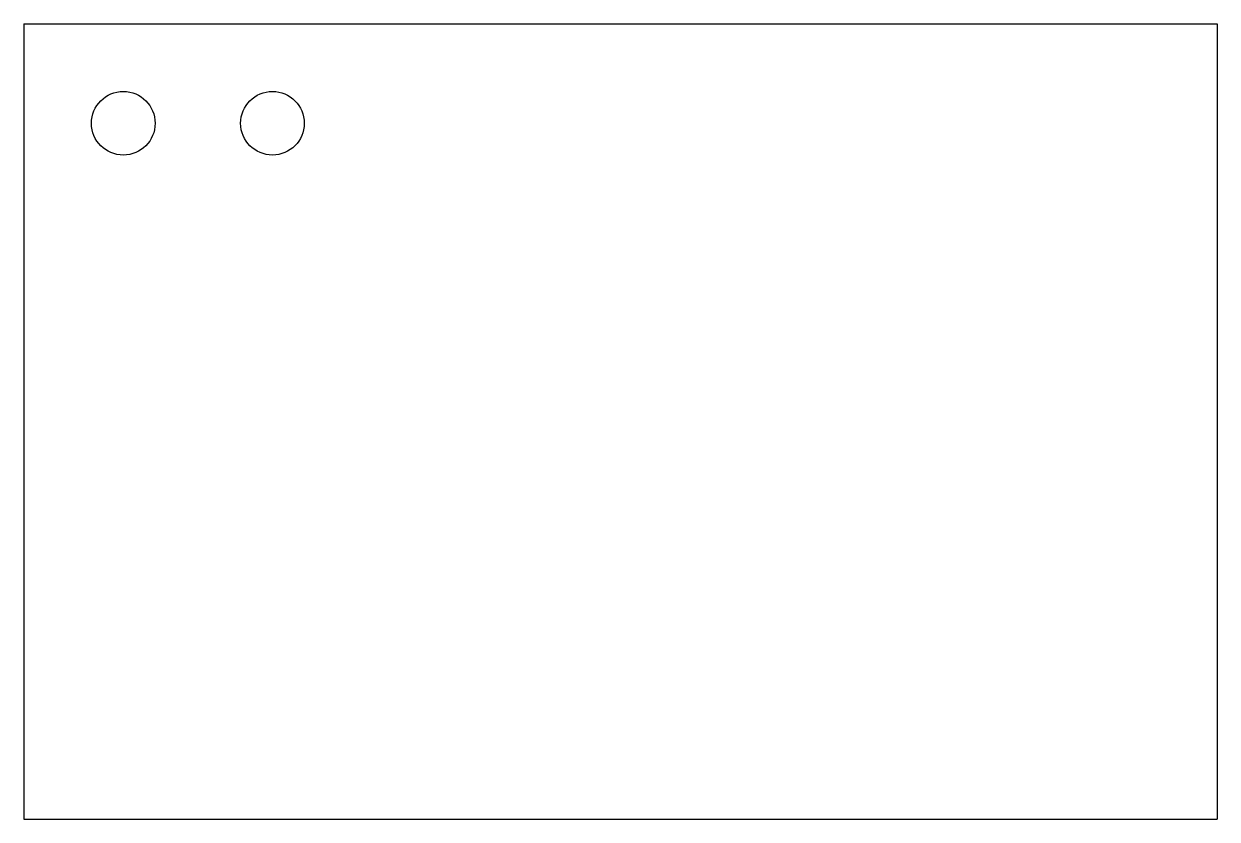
# Model space of a CAD drawing. Extents: x -60 to 60, y -40 to 40.
import ezdxf

# ---------------------------------------------------------------- set-up
doc = ezdxf.new("R2010")
doc.units = 0
doc.header["$MEASUREMENT"] = 0
doc.layers.add('MODELSKETCH_VISIBLE', color=7, linetype='CONTINUOUS')

msp = doc.modelspace()

# ---------------------------------------------------------------- linework, layer by layer
at = {"layer": 'MODELSKETCH_VISIBLE'}
for p, q in [((-60, 40), (-60, -40)), ((-60, 40), (60, 40)), ((60, 40), (60, -40)), ((-60, -40), (60, -40))]:
    msp.add_line(p, q, dxfattribs=at)
for centre in [(-50, 30), (-35, 30)]:
    msp.add_circle(centre, 3.2, dxfattribs=at)

doc.saveas('drawing.dxf')
